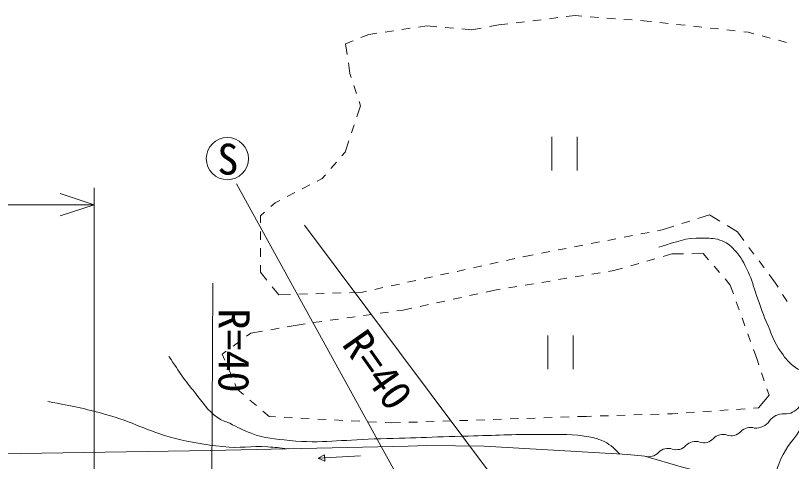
# Model space of a CAD drawing. Units: millimetres, scale not verified. Extents: x 40000 to 680000, y 20000 to 380000.
# Drawn here: x 431586 to 477620, y 274746 to 301171 of the extents above; entities that cross this region are included whole.
import ezdxf
from ezdxf.enums import TextEntityAlignment as Align

# ---------------------------------------------------------------- set-up
doc = ezdxf.new("R2010")
doc.units = ezdxf.units.MM
doc.header["$LTSCALE"] = 1000
for name, color, linetype, lineweight in [('M-BGD', 7, 'Continuous', 13), ('M-BMK-SRVR', 3, 'Continuous', 13), ('M-STR-HTXT', 7, 'Continuous', 13), ('M-STR-STRC', 7, 'Continuous', 13)]:
    doc.layers.add(name, color=color, linetype=linetype, lineweight=lineweight)
doc.styles.add('ＭＳ ゴシック', font='')
doc.styles.get('ＭＳ ゴシック').set_extended_font_data('MS Gothic')

msp = doc.modelspace()

# ---------------------------------------------------------------- linework, layer by layer
at = {"layer": 'M-BGD'}
for p, q in [((464791, 301171), (464262, 301106)), ((465179, 301140), (464791, 301171)), ((466176, 301063), (465678, 301102)), ((460258, 300615), (459704, 300515)), ((460788, 300680), (460258, 300615)), ((461780, 300802), (461284, 300741)), ((462773, 300924), (462276, 300863)), ((463765, 301045), (463269, 300984)), ((467173, 300985), (466675, 301024)), ((468170, 300907), (467671, 300946)), ((469057, 300838), (468668, 300868)), ((469317, 300809), (469057, 300838)), ((470311, 300700), (469814, 300755)), ((471305, 300591), (470808, 300646)), ((454012, 300268), (453518, 300194)), ((455001, 300414), (454507, 300341)), ((455981, 300560), (455496, 300488)), ((456573, 300508), (455981, 300560)), ((457569, 300421), (457071, 300465)), ((458659, 300327), (458067, 300378)), ((459212, 300427), (458659, 300327)), ((472299, 300483), (471802, 300537)), ((473293, 300374), (472796, 300428)), ((474287, 300265), (473790, 300319)), ((475044, 300182), (474784, 300211)), ((475391, 300090), (475044, 300182)), ((452538, 300049), (452081, 299865)), ((453023, 300121), (452538, 300049)), ((476358, 299835), (475875, 299963)), ((477325, 299579), (476841, 299707)), ((451617, 299678), (451160, 299493)), ((451160, 299493), (451256, 298863)), ((451331, 298369), (451427, 297738)), ((451427, 297738), (451505, 297496)), ((451660, 297020), (451815, 296545)), ((451970, 296070), (452049, 295827)), ((452049, 295827), (451833, 295168)), ((451677, 294693), (451521, 294218)), ((451365, 293743), (451149, 293083)), ((463399, 293986), (463399, 291986)), ((464899, 293986), (464899, 291986)), ((451149, 293083), (450953, 292860)), ((450625, 292483), (450296, 292106)), ((449771, 291506), (449489, 291361)), ((449967, 291730), (449771, 291506)), ((449044, 291132), (448600, 290904)), ((448155, 290675), (447710, 290447)), ((446983, 290073), (446736, 289851)), ((447265, 290218), (446983, 290073)), ((446364, 289517), (446116, 289295)), ((446116, 289295), (446116, 288879)), ((472071, 289144), (472756, 289362)), ((472756, 289362), (473370, 288987)), ((469957, 288473), (470641, 288691)), ((471118, 288842), (471595, 288993)), ((473797, 288726), (474411, 288351)), ((446116, 288379), (446116, 287879)), ((468680, 288227), (469171, 288322)), ((469662, 288416), (469957, 288473)), ((474411, 288351), (474798, 287832)), ((465734, 287659), (466225, 287754)), ((466716, 287849), (467207, 287943)), ((467698, 288038), (468189, 288132)), ((446116, 287379), (446116, 286879)), ((463770, 287281), (464261, 287375)), ((464752, 287470), (465243, 287565)), ((475096, 287431), (475395, 287030)), ((461687, 286871), (462002, 286940)), ((462002, 286940), (462297, 286997)), ((462788, 287092), (463279, 287186)), ((470523, 287040), (470004, 286893)), ((471206, 287048), (470523, 287040)), ((472389, 287062), (471706, 287054)), ((472701, 286699), (472389, 287062)), ((446116, 286379), (446116, 285963)), ((458757, 286227), (459245, 286334)), ((459734, 286442), (460222, 286549)), ((460710, 286656), (461199, 286764)), ((468561, 286483), (468080, 286346)), ((469523, 286756), (469042, 286620)), ((475694, 286628), (475992, 286227)), ((446116, 285963), (446503, 285490)), ((456804, 285798), (457292, 285905)), ((457780, 286012), (458269, 286120)), ((466265, 285928), (465772, 285846)), ((467079, 286062), (466759, 286009)), ((467599, 286210), (467079, 286062)), ((473352, 285939), (473027, 286319)), ((454850, 285369), (455339, 285476)), ((455827, 285583), (456315, 285690)), ((463306, 285438), (462812, 285357)), ((464292, 285602), (463799, 285520)), ((465279, 285765), (464785, 285683)), ((473989, 285196), (473677, 285560)), ((476291, 285826), (476678, 285307)), ((446819, 285102), (447205, 284629)), ((452897, 284939), (453385, 285047)), ((453874, 285154), (454362, 285261)), ((461332, 285112), (460839, 285031)), ((462319, 285275), (461826, 285194)), ((474179, 284670), (473989, 285196)), ((476678, 285307), (476827, 285068)), ((447205, 284629), (447900, 284648)), ((448400, 284662), (448899, 284676)), ((449399, 284689), (449899, 284703)), ((450399, 284717), (450899, 284730)), ((451399, 284744), (452093, 284763)), ((452093, 284763), (452408, 284832)), ((459014, 284677), (458525, 284572)), ((460025, 284896), (459502, 284783)), ((460346, 284949), (460025, 284896)), ((477091, 284644), (477356, 284219)), ((456082, 284043), (455593, 283937)), ((457059, 284254), (456570, 284149)), ((458036, 284466), (457548, 284360)), ((474518, 283730), (474348, 284200)), ((453721, 283598), (453226, 283528)), ((454582, 283718), (454217, 283667)), ((455104, 283832), (454582, 283718)), ((450751, 283181), (450255, 283112)), ((451741, 283320), (451246, 283251)), ((452731, 283459), (452236, 283389)), ((474857, 282789), (474687, 283259)), ((448405, 282852), (447710, 282728)), ((448770, 282903), (448405, 282852)), ((449760, 283042), (449265, 282973)), ((445539, 282341), (445298, 282164)), ((446234, 282465), (445539, 282341)), ((447218, 282640), (446726, 282553)), ((463163, 282213), (463163, 280213)), ((464663, 282213), (464663, 280213)), ((475196, 281848), (475027, 282319)), ((444896, 281867), (444493, 281571)), ((444091, 281274), (443850, 281097)), ((475555, 280852), (475366, 281378)), ((443850, 281097), (443998, 280753)), ((475683, 280474), (475555, 280852)), ((444196, 280293), (444393, 279834)), ((476002, 279527), (475842, 280001)), ((444591, 279375), (444739, 279030)), ((444739, 279030), (445114, 278708)), ((476289, 278675), (476161, 279053)), ((475667, 277920), (476289, 278675)), ((445494, 278382), (445873, 278057)), ((446252, 277731), (446627, 277409)), ((470568, 277575), (470872, 277596)), ((471371, 277629), (471870, 277663)), ((472369, 277697), (472868, 277731)), ((473366, 277764), (473865, 277798)), ((474364, 277832), (474863, 277865)), ((475362, 277899), (475667, 277920)), ((446627, 277409), (447015, 277388)), ((447514, 277362), (448013, 277336)), ((448513, 277311), (449012, 277285)), ((449511, 277259), (450010, 277233)), ((450510, 277207), (451009, 277181)), ((451508, 277155), (452008, 277129)), ((456927, 277133), (457426, 277150)), ((457926, 277166), (458426, 277183)), ((458926, 277200), (459425, 277217)), ((459925, 277234), (460425, 277250)), ((460924, 277267), (461424, 277284)), ((461924, 277301), (462424, 277318)), ((462923, 277334), (463423, 277351)), ((463923, 277368), (464422, 277385)), ((464922, 277402), (465457, 277420)), ((465457, 277420), (465763, 277429)), ((466263, 277444), (466763, 277459)), ((467263, 277475), (467763, 277490)), ((468262, 277505), (468762, 277520)), ((469262, 277535), (469762, 277551)), ((470261, 277566), (470568, 277575)), ((452507, 277103), (453006, 277077)), ((453506, 277051), (453893, 277031)), ((453893, 277031), (454428, 277049)), ((454928, 277066), (455427, 277082)), ((455927, 277099), (456427, 277116)), ((449547, 274935), (449911, 275144)), ((452043, 275077), (449547, 274935)), ((449932, 274769), (449547, 274935)), ((449911, 275144), (449932, 274769))]:
    msp.add_line(p, q, dxfattribs=at)
msp.add_lwpolyline([(412509, 264414), (412720, 264572), (413059, 264911), (414499, 266946), (415431, 268176), (416787, 269491), (418736, 270933), (419880, 271654), (421617, 272587), (423397, 273436), (424838, 274030), (426957, 274751), (428101, 275006), (429372, 275176), (443148, 275395), (454889, 275655), (455991, 275698), (459381, 275657), (467265, 275194), (467901, 275152), (468919, 275068), (471081, 274433), (476500, 273066)], dxfattribs=at)
for centre, radius, start, end in [((477250, 278586), 1021, 266.8936, 324.2008), ((475483, 277742), 1021, 266.8936, 324.2008), ((477139, 276548), 1021, 86.8936, 144.2008), ((475179, 275997), 767, 71.0998, 137.4297), ((473552, 275583), 767, 71.0998, 137.4297), ((474049, 277035), 767, 251.0998, 317.4297), ((471925, 275169), 767, 71.0998, 137.4297), ((472422, 276621), 767, 251.0998, 317.4297), ((470297, 274756), 767, 71.0998, 137.4297), ((470794, 276208), 767, 251.0998, 317.4297), ((469167, 275794), 767, 251.0998, 317.4297)]:
    msp.add_arc(centre, radius, start, end, dxfattribs=at)
for points, knots in [([(476460, 273076), (476573, 273767), (476642, 274022), (476861, 274595), (477187, 275447), (477574, 275830), (478105, 276572), (478654, 277339), (479095, 277663), (479661, 278417), (479809, 278615), (480044, 278699), (480014, 278945), (479982, 279202), (479848, 279333), (479648, 279498), (479422, 279685), (479198, 279599), (478927, 279715), (478487, 279904), (478247, 280037), (477856, 280315), (477469, 280590), (477294, 280810), (477019, 281196), (476552, 281852), (476436, 282310), (476116, 283048), (475863, 283630), (475769, 283976), (475553, 284573), (475353, 285122), (475311, 285459), (475049, 285981), (474782, 286514), (474656, 286847), (474242, 287277), (473956, 287574), (473759, 287739), (473368, 287869), (472982, 287998), (472738, 287960), (472331, 287973), (471304, 288004), (470874, 287786), (469754, 287440)], [0, 0, 0, 0, 1, 1, 1, 2, 2, 2, 3, 3, 3, 4, 4, 4, 5, 5, 5, 6, 6, 6, 7, 7, 7, 8, 8, 8, 9, 9, 9, 10, 10, 10, 11, 11, 11, 12, 12, 12, 13, 13, 13, 14, 14, 14, 15, 15, 15, 15]), ([(440689, 280967), (441382, 279930), (441577, 279615), (442237, 278819), (442733, 278221), (442941, 277799), (443571, 277345), (443823, 277163), (444010, 277138), (444291, 277006), (444788, 276774), (445049, 276602), (445563, 276413), (446417, 276100), (446948, 276081), (447852, 275990), (449796, 275795), (450900, 276032), (452854, 276078), (455040, 276129), (456263, 276195), (458449, 276250), (460088, 276291), (461006, 276358), (462645, 276337), (463688, 276323), (464282, 276400), (465315, 276253), (465721, 276195), (465954, 276157), (466333, 275999), (466834, 275791), (467019, 275589), (467446, 275182)], [0, 0, 0, 0, 1, 1, 1, 2, 2, 2, 3, 3, 3, 4, 4, 4, 5, 5, 5, 6, 6, 6, 7, 7, 7, 8, 8, 8, 9, 9, 9, 10, 10, 10, 11, 11, 11, 11]), ([(433498, 278293), (435126, 277999), (435608, 277899), (436934, 277538), (438553, 277098), (439367, 276547), (440993, 276131), (442102, 275847), (442743, 275757), (443881, 275626), (444918, 275506), (445511, 275682), (446552, 275609), (447026, 275576), (447190, 275566), (447763, 275497)], [0, 0, 0, 0, 1, 1, 1, 2, 2, 2, 3, 3, 3, 4, 4, 4, 5, 5, 5, 5])]:
    msp.add_open_spline(points, degree=3, knots=knots, dxfattribs=at)
at = {"layer": 'M-BMK-SRVR'}
for p, q in [((467795, 263277), (448739, 288751)), ((443293, 285312), (443158, 254903))]:
    msp.add_line(p, q, dxfattribs=at)
at = {"layer": 'M-STR-HTXT'}
for p, q in [((436244, 266566), (436244, 290960)), ((436244, 289960), (434244, 290627)), ((399750, 289960), (436244, 289960)), ((436244, 289960), (434244, 289293))]:
    msp.add_line(p, q, dxfattribs=at)
at = {"layer": 'M-STR-STRC'}
msp.add_line((460964, 261704), (444688, 291206), dxfattribs=at)
msp.add_circle((444156, 292690), 1250, dxfattribs=at)

# ---------------------------------------------------------------- texts
at = {"layer": 'M-BMK-SRVR', "style": 'ＭＳ ゴシック'}
for rotation, p in [(269.726, (444562, 283816)), (305.176, (451645, 282215))]:
    msp.add_text('R=40', height=1833, rotation=rotation, dxfattribs=at).set_placement(p, align=Align.MIDDLE_LEFT)
at = {"layer": 'M-STR-STRC', "style": 'ＭＳ ゴシック'}
msp.add_text('S', height=1833, dxfattribs=at).set_placement((444184, 292661), align=Align.MIDDLE_CENTER)

doc.saveas('drawing.dxf')
